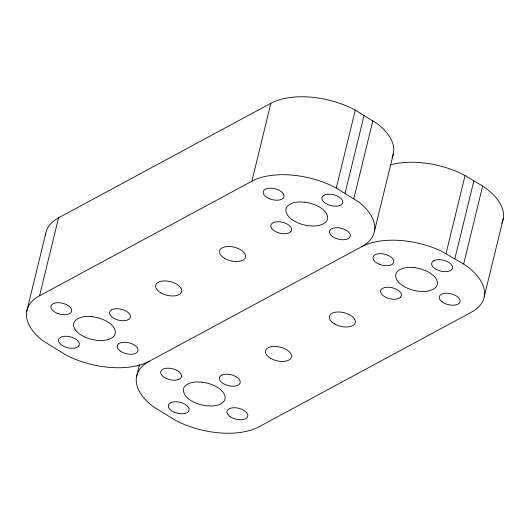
<?xml version="1.0" encoding="UTF-8"?>
<svg xmlns="http://www.w3.org/2000/svg" width="530" height="530" viewBox="0 0 530 530"><rect width="100%" height="100%" fill="white"/><g stroke="black" fill="none" stroke-linecap="round" stroke-linejoin="round"><path stroke-width="0.79" d="M26.765 311.223L45.765 233.273M149.347 361.235A64.388 33.927 13.7 0 0 152.507 406.152L174.715 419.886L180.2 422.668A64.388 33.927 13.7 0 0 259.124 426.716L471.435 312.19A64.388 33.927 13.7 0 0 468.268 267.279L463.644 264.033L440.576 250.756A64.388 33.927 13.7 0 0 361.652 246.708L149.347 361.235A64.388 33.927 13.7 0 1 70.417 357.187L64.938 354.404L42.725 340.671A64.388 33.927 13.7 0 1 39.564 295.753L58.565 217.81L270.876 103.284A64.388 33.927 13.7 0 1 349.8 107.332L355.285 110.114L377.492 123.848A64.388 33.927 13.7 0 1 391.975 157.788M136.548 376.704L139.483 364.647M39.564 295.753L251.869 181.227L270.876 103.284M361.652 246.708A64.388 33.927 13.7 0 0 358.492 201.798L336.278 188.064L355.285 110.114M345.076 193.304L364.077 115.361M353.868 198.551L372.868 120.601M374.452 231.246L393.452 153.296M446.061 253.545L465.062 175.596L459.583 172.813A64.388 33.927 13.7 0 0 390.087 165.002M454.853 258.786L473.853 180.843M463.644 264.033L482.644 186.083L465.062 175.596M484.234 296.727L503.235 218.777M336.278 188.064L330.799 185.275A64.388 33.927 13.7 0 0 251.869 181.227M482.644 186.083L487.275 189.329A64.388 33.927 13.7 0 1 501.751 223.269M45.481 235.631A64.388 33.927 13.7 0 1 58.565 217.81M111.711 309.772L110.339 310.832A10.68 5.625 13.7 0 0 113.612 318.159A10.68 5.625 13.7 0 0 126.345 320.385L128.28 319.656A10.68 5.625 13.7 0 0 126.378 311.276A10.68 5.625 13.7 0 0 111.711 309.772M78.572 346.156L77.201 347.216A10.68 5.625 13.7 0 1 62.527 345.712A10.68 5.625 13.7 0 1 60.632 337.332L62.566 336.603A10.68 5.625 13.7 0 1 75.3 338.829A10.68 5.625 13.7 0 1 78.572 346.156M324.015 195.252L322.651 196.312A10.68 5.625 13.7 0 0 325.917 203.639A10.68 5.625 13.7 0 0 338.657 205.859L340.591 205.136A10.68 5.625 13.7 0 0 338.69 196.749A10.68 5.625 13.7 0 0 324.015 195.252M290.877 231.63L289.506 232.69A10.68 5.625 13.7 0 1 274.838 231.193A10.68 5.625 13.7 0 1 272.937 222.805L274.871 222.083A10.68 5.625 13.7 0 1 287.604 224.303A10.68 5.625 13.7 0 1 290.877 231.63M221.494 375.253L220.122 376.313A10.68 5.625 13.7 0 0 223.395 383.641A10.68 5.625 13.7 0 0 236.128 385.867L238.063 385.138A10.68 5.625 13.7 0 0 236.161 376.757A10.68 5.625 13.7 0 0 221.494 375.253M188.349 411.638L186.984 412.698A10.68 5.625 13.7 0 1 172.31 411.194A10.68 5.625 13.7 0 1 170.408 402.813L172.343 402.084A10.68 5.625 13.7 0 1 185.083 404.31A10.68 5.625 13.7 0 1 188.349 411.638M433.798 260.733L432.427 261.793A10.68 5.625 13.7 0 0 435.7 269.121A10.68 5.625 13.7 0 0 448.433 271.34L450.367 270.618A10.68 5.625 13.7 0 0 448.466 262.231A10.68 5.625 13.7 0 0 433.798 260.733M400.66 297.111L399.289 298.171A10.68 5.625 13.7 0 1 384.614 296.674A10.68 5.625 13.7 0 1 382.72 288.287L384.654 287.565A10.68 5.625 13.7 0 1 397.387 289.784A10.68 5.625 13.7 0 1 400.66 297.111M304.372 202.142L299.072 201.956A21.359 11.256 13.7 0 0 285.981 211.682L287.306 214.822A21.359 11.256 13.7 0 0 309.156 225.8L314.449 225.985A21.359 11.256 13.7 0 0 327.547 216.26L326.222 213.12A21.359 11.256 13.7 0 0 304.372 202.142M414.149 267.623L408.855 267.438A21.359 11.256 13.7 0 0 395.758 277.163L397.089 280.304A21.359 11.256 13.7 0 0 418.932 291.281L424.232 291.467A21.359 11.256 13.7 0 0 437.329 281.741L435.998 278.601A21.359 11.256 13.7 0 0 414.149 267.623M92.061 316.668L86.768 316.476A21.359 11.256 13.7 0 0 73.67 326.208L75.002 329.349A21.359 11.256 13.7 0 0 96.844 340.32L102.144 340.512A21.359 11.256 13.7 0 0 115.242 330.78L113.91 327.639A21.359 11.256 13.7 0 0 92.061 316.668M201.844 382.15L196.544 381.958A21.359 11.256 13.7 0 0 183.453 391.69L184.778 394.83A21.359 11.256 13.7 0 0 206.627 405.801L211.927 405.993A21.359 11.256 13.7 0 0 225.018 396.261L223.693 393.121A21.359 11.256 13.7 0 0 201.844 382.15M269.598 198.81L267.239 197.65A10.68 5.625 13.7 0 1 265.338 189.263A10.68 5.625 13.7 0 1 280.006 190.76L281.933 192.158A10.68 5.625 13.7 0 1 281.907 199.148A10.68 5.625 13.7 0 1 269.598 198.81M379.381 264.291L377.016 263.132A10.68 5.625 13.7 0 1 375.114 254.744A10.68 5.625 13.7 0 1 389.788 256.242L391.716 257.64A10.68 5.625 13.7 0 1 391.69 264.629A10.68 5.625 13.7 0 1 379.381 264.291M57.293 313.329L54.928 312.17A10.68 5.625 13.7 0 1 53.027 303.783A10.68 5.625 13.7 0 1 67.701 305.28L69.629 306.678A10.68 5.625 13.7 0 1 69.602 313.667A10.68 5.625 13.7 0 1 57.293 313.329M167.069 378.811L164.711 377.651A10.68 5.625 13.7 0 1 162.809 369.264A10.68 5.625 13.7 0 1 177.477 370.761L179.405 372.159A10.68 5.625 13.7 0 1 179.378 379.149A10.68 5.625 13.7 0 1 167.069 378.811M442.219 301.948A10.68 5.625 13.7 0 0 459.762 302.504A10.68 5.625 13.7 0 0 447.075 293.203A10.68 5.625 13.7 0 0 442.219 301.948M229.914 416.474A10.68 5.625 13.7 0 0 247.457 417.031A10.68 5.625 13.7 0 0 234.763 407.729A10.68 5.625 13.7 0 0 229.914 416.474M270.485 358.24A13.349 7.036 13.7 0 0 291.421 357.134A13.349 7.036 13.7 0 0 273.487 346.434A13.349 7.036 13.7 0 0 270.485 358.24M334.337 323.797A13.349 7.036 13.7 0 0 355.272 322.69A13.349 7.036 13.7 0 0 337.338 311.991A13.349 7.036 13.7 0 0 334.337 323.797M332.436 236.466A10.68 5.625 13.7 0 0 349.979 237.023A10.68 5.625 13.7 0 0 337.292 227.721A10.68 5.625 13.7 0 0 332.436 236.466M120.131 350.992A10.68 5.625 13.7 0 0 137.674 351.549A10.68 5.625 13.7 0 0 124.987 342.248A10.68 5.625 13.7 0 0 120.131 350.992M224.554 258.315A13.349 7.036 13.7 0 0 245.496 257.209A13.349 7.036 13.7 0 0 227.555 246.51A13.349 7.036 13.7 0 0 224.554 258.315M160.703 292.759A13.349 7.036 13.7 0 0 181.644 291.652A13.349 7.036 13.7 0 0 163.704 280.953A13.349 7.036 13.7 0 0 160.703 292.759"/></g></svg>
